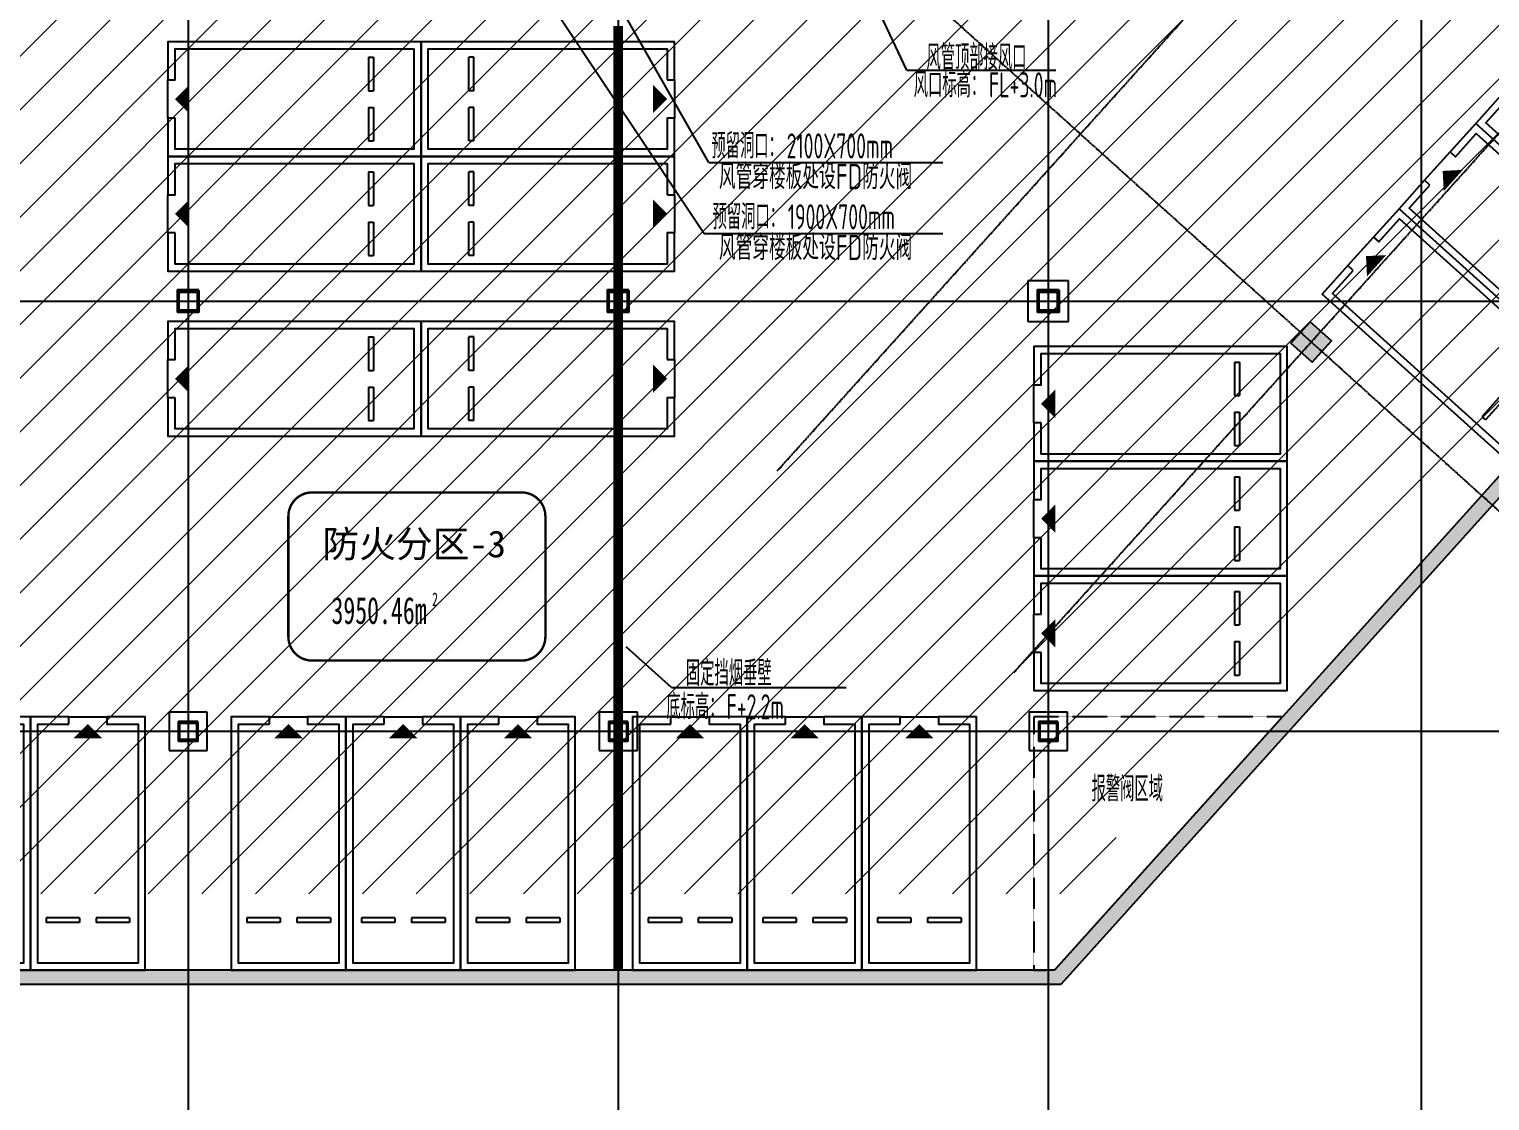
# Model space of a CAD drawing. Extents: x -20827274 to 1300756471, y -549375 to 3431892.
# Drawn here: x -34936 to -4369, y -383990 to -361574 of the extents above; entities that cross this region are included whole.
import ezdxf

# ---------------------------------------------------------------- set-up
doc = ezdxf.new("R2010")
doc.units = 0
doc.header["$LTSCALE"] = 10
for name, pattern in [('DASH', [0.35, 0.25, -0.1]), ('暖附图底图$0$DASH', [0.35, 0.25, -0.1]), ('暖附图底图$0$DOTE', [2.42, 2, -0.2, 0.02, -0.2])]:
    doc.linetypes.add(name, pattern=pattern)
for name, color, linetype in [('1-zs', 3, 'Continuous'), ('1-暖通标注', 4, 'Continuous'), ('1-标注暖通', 4, 'Continuous'), ('PUB_HATCH', 8, 'Continuous'), ('暖附图底图$0$0-绿', 8, 'Continuous'), ('暖附图底图$0$0-蓝', 8, 'Continuous'), ('暖附图底图$0$00-停车位', 8, 'Continuous'), ('暖附图底图$0$1-标注暖通', 8, 'Continuous'), ('暖附图底图$0$A-COLUMN', 8, 'Continuous'), ('暖附图底图$0$A-ROOM_NAME', 8, 'Continuous'), ('暖附图底图$0$A-WALL', 8, 'Continuous'), ('暖附图底图$0$DOTE', 8, 'Continuous'), ('暖附图底图$0$PUB_HATCH', 8, 'Continuous')]:
    doc.layers.add(name, color=color, linetype=linetype)
doc.layers.add('F-非人防区', color=105, linetype='Continuous', lineweight=15)
doc.layers.add('暖附图底图$0$钢柱', color=8, linetype='Continuous', lineweight=35)
doc.styles.add('8B2_02', font='tssdeng.shx', dxfattribs={"width": 0.6, "bigfont": 'TSSDCHN.shx'})
doc.styles.add('暖附图底图$0$8B2_02', font='tssdeng.shx', dxfattribs={"width": 0.6, "bigfont": 'TSSDCHN.shx'})
doc.styles.add('暖附图底图$0$黑体', font='simhei.ttf', dxfattribs={"width": 0.65})

# ---------------------------------------------------------------- blocks, each defined once
blk = doc.blocks.new('暖附图底图$0$车位2400x5300')
at = {"layer": '暖附图底图$0$00-停车位', "color": 251}
for p, q in [((-875, -1000), (-175, -1000)), ((-875, -1100), (-875, -1000)), ((-875, -1100), (-175, -1100)), ((-175, -1100), (-175, -1000)), ((175, -1000), (875, -1000)), ((175, -1100), (175, -1000)), ((175, -1100), (875, -1100)), ((875, -1100), (875, -1000)), ((400, -5300), (-400, -5300))]:
    blk.add_line(p, q, dxfattribs=at)
blk.add_lwpolyline([(400, -5150), (400, -5300), (1200, -5300), (1200, 0), (-1200, 0), (-1200, -5300), (-400, -5300), (-400, -5150), (-1050, -5150), (-1050, -150), (1050, -150), (1050, -5150), (400, -5150)], dxfattribs=at)
blk.add_lwpolyline([(0, -5150, 0, 600, 0), (0, -4850, 600, 600, 0)], format="xyseb", dxfattribs=at)
blk = doc.blocks.new('暖附图底图$0$A$C10817FE3')
at = {"layer": '暖附图底图$0$0-蓝', "color": 9, "linetype": '暖附图底图$0$DASH', "ltscale": 3, "const_width": 50}
blk.add_lwpolyline([(-136854, -212272), (-132475, -212272, 0.414214), (-131975, -211772), (-131975, -209253, 0.414214), (-132475, -208753), (-136854, -208753, 0.414214), (-137354, -209253), (-137354, -211772, 0.414214)], format="xyb", close=True, dxfattribs=at)
at = {"layer": '暖附图底图$0$0-绿', "color": 0, "linetype": '暖附图底图$0$DASH', "style": '暖附图底图$0$黑体'}
blk.add_text('防火分区-3', height=563.3, dxfattribs=at).set_placement((-136640, -210112))
at = {"layer": '暖附图底图$0$0-绿', "color": 0, "linetype": '暖附图底图$0$DASH', "style": '暖附图底图$0$黑体', "width": 0.65}
for s, height, p in [('2', 282, (-134346, -211129)), ('3950.46m', 563.3, (-136452, -211504))]:
    blk.add_text(s, height=height, dxfattribs=at).set_placement(p)
blk = doc.blocks.new('暖附图底图$0$A$C00330F2E')
at = {"layer": '暖附图底图$0$A-COLUMN'}
for p, q in [((58875, -191900), (58025, -191900)), ((58025, -191900), (58025, -192750)), ((58875, -192750), (58875, -191900)), ((58025, -192750), (58875, -192750)), ((40850, -200925), (40050, -200925)), ((40050, -200925), (40050, -201725)), ((40850, -201725), (40850, -200925)), ((49850, -200925), (49050, -200925)), ((49050, -200925), (49050, -201725)), ((49850, -201725), (49850, -200925)), ((58850, -200925), (58050, -200925)), ((58050, -200925), (58050, -201725)), ((58850, -201725), (58850, -200925)), ((40050, -201725), (40850, -201725)), ((49050, -201725), (49850, -201725)), ((58050, -201725), (58850, -201725))]:
    blk.add_line(p, q, dxfattribs=at)
at = {"layer": '暖附图底图$0$钢柱', "color": 4, "lineweight": 35}
for points in [[(40675, -192100), (40225, -192100), (40225, -192550), (40675, -192550)], [(40645, -192520), (40255, -192520), (40255, -192130), (40645, -192130)], [(49675, -192100), (49225, -192100), (49225, -192550), (49675, -192550)], [(49645, -192520), (49255, -192520), (49255, -192130), (49645, -192130)], [(58675, -192100), (58225, -192100), (58225, -192550), (58675, -192550)], [(58645, -192520), (58255, -192520), (58255, -192130), (58645, -192130)], [(40650, -201125), (40250, -201125), (40250, -201525), (40650, -201525)], [(49650, -201125), (49250, -201125), (49250, -201525), (49650, -201525)], [(58650, -201125), (58250, -201125), (58250, -201525), (58650, -201525)], [(40630, -201505), (40270, -201505), (40270, -201145), (40630, -201145)], [(49630, -201505), (49270, -201505), (49270, -201145), (49630, -201145)], [(58630, -201505), (58270, -201505), (58270, -201145), (58630, -201145)]]:
    blk.add_lwpolyline(points, close=True, dxfattribs=at)
blk = doc.blocks.new('_FZH')
blk.add_lwpolyline([(-0.5, -0.5), (0.5, -0.5), (0.5, 0.5), (-0.5, 0.5)], close=True)
at = {"layer": 'PUB_HATCH'}
blk.add_solid([(-0.5, -0.5), (0.5, -0.5), (-0.5, 0.5), (0.5, 0.5)], dxfattribs=at)
blk = doc.blocks.new('暖附图底图$0$AFSFCS')
at = {"layer": '暖附图底图$0$PUB_HATCH'}
for points in [[(13617.2, -351612.5), (13394.2, -351411.7), (-13481.7, -381260.4), (-13348.1, -381560.4)], [(-13348.1, -381560.4), (-13481.7, -381260.4), (-45208.6, -381260.4), (-45208.6, -381560.4)]]:
    blk.add_hatch(color=256, dxfattribs=at).paths.add_polyline_path(points)
at = {"linetype": '暖附图底图$0$DASH'}
blk.add_lwpolyline([(-13908.6, -375960.4), (-13908.6, -381260.4), (-13481.7, -381260.4), (-8709.5, -375960.4), (-13908.6, -375960.4)], dxfattribs=at)
at = {"layer": '暖附图底图$0$A-WALL'}
for p, q in [((13394.2, -351411.7), (-13481.7, -381260.4)), ((13617.2, -351612.5), (-13348.1, -381560.4)), ((-13481.7, -381260.4), (-45208.6, -381260.4)), ((-13348.1, -381560.4), (-45208.6, -381560.4))]:
    blk.add_line(p, q, dxfattribs=at)
at = {"layer": '暖附图底图$0$DOTE', "color": 16, "linetype": '暖附图底图$0$DOTE', "ltscale": 1.5}
for p, q in [((-31608.6, -155629.3), (-31608.6, -385768.2)), ((-22608.6, -155629.3), (-22608.6, -385768.2)), ((-13608.6, -155629.3), (-13608.6, -385768.2)), ((-113117.3, -367260.4), (10791.4, -367260.4)), ((-113117.3, -376260.4), (10791.4, -376260.4))]:
    blk.add_line(p, q, dxfattribs=at)
at = {"layer": '暖附图底图$0$DOTE', "color": 127, "linetype": '暖附图底图$0$DOTE', "ltscale": 1.5}
for p, q in [((-5808.6, -155629.3), (-5808.6, -385768.2)), ((-19282.2, -370815), (113456.9, -223393.3)), ((-14328.5, -375027.4), (118287.3, -227742.6)), ((-21660.3, -355911.5), (1978.9, -377196.2))]:
    blk.add_line(p, q, dxfattribs=at)
for name, p in [('暖附图底图$0$A$C10817FE3', (107841.4, -162510.4)), ('暖附图底图$0$A$C00330F2E', (-72058.6, -174935.4))]:
    blk.add_blockref(name, p)
at = {"layer": '暖附图底图$0$00-停车位'}
for p, rotation in [((-26733.6, -363035.4), 270), ((-26733.6, -363035.4), 90), ((78.5, -366200.3), 228.0000000141129), ((-1527.4, -367983.9), 228.0000000141129), ((-26733.6, -365435.4), 270), ((-26733.6, -365435.4), 90), ((-3133.3, -369767.4), 228.0000000141129), ((-26733.6, -368885.4), 270), ((-26733.6, -368885.4), 90), ((-8608.6, -369410.4), 270), ((-8608.6, -371810.4), 270), ((-8608.6, -374210.4), 270), ((-36108.6, -381260.4), 180), ((-33708.6, -381260.4), 180), ((-29508.6, -381260.4), 180), ((-27108.6, -381260.4), 180), ((-24708.6, -381260.4), 180), ((-21108.6, -381260.4), 180), ((-18708.6, -381260.4), 180), ((-16308.6, -381260.4), 180)]:
    blk.add_blockref('暖附图底图$0$车位2400x5300', p, dxfattribs=dict(at, rotation=rotation))
at = {"layer": '暖附图底图$0$A-COLUMN', "xscale": 600.0000000000256, "yscale": 600.0000000000256, "zscale": 600.0000000000256, "rotation": 47.99999999999824}
blk.add_blockref('_FZH', (-8105.6, -368116.2), dxfattribs=at)
at = {"layer": '暖附图底图$0$A-ROOM_NAME', "style": '暖附图底图$0$8B2_02', "width": 0.6}
blk.add_text('报警阀区域', height=525, dxfattribs=at).set_placement((-12703.4, -377728.3))
blk = doc.blocks.new('暖附图底图')
at = {"layer": '暖附图底图$0$1-标注暖通', "linetype": '暖附图底图$0$DASH'}
blk.add_blockref('暖附图底图$0$AFSFCS', (500000, 0), dxfattribs=at)

msp = doc.modelspace()

# ---------------------------------------------------------------- hatches: boundary and pattern name
at = {"layer": 'F-非人防区'}
h = msp.add_hatch(dxfattribs=at)
h.set_pattern_fill('ANSI31', color=8, scale=500)
h.set_pattern_definition([(45, (-67108.6, 126739.6), (-561.266, 561.266), [])])
edge = h.paths.add_edge_path()
edge.add_line((26041.4, -160910.4), (26041.4, -174910.4))
edge.add_line((26041.4, -174910.4), (44466.4, -174910.4))
edge.add_line((44466.4, -174910.4), (44466.4, -230535.4))
edge.add_line((44466.4, -230535.4), (29591.4, -230535.4))
edge.add_line((29591.4, -230535.4), (29591.4, -228585.4))
edge.add_line((29591.4, -228585.4), (32466.4, -228585.4))
edge.add_line((32466.4, -228585.4), (32466.4, -223185.4))
edge.add_line((32466.4, -223185.4), (6116.4, -223185.4))
edge.add_line((6116.4, -223185.4), (6116.4, -236210.4))
edge.add_line((6116.4, -236210.4), (5916.4, -236210.4))
edge.add_line((5916.4, -236210.4), (5921.1, -289912.2))
edge.add_line((5921.1, -289912.2), (35191.4, -289912.2))
edge.add_line((35191.4, -289912.2), (35191.4, -296310.4))
edge.add_line((35191.4, -296310.4), (35041.4, -296310.4))
edge.add_line((35041.4, -296310.4), (35041.4, -296910.4))
edge.add_line((35041.4, -296910.4), (35641.4, -296910.4))
edge.add_line((35641.4, -296910.4), (44736.4, -305099.6))
edge.add_line((44736.4, -305099.6), (22456.5, -329844))
edge.add_line((22456.5, -329844), (22456.5, -340006.4))
edge.add_line((22456.5, -340006.4), (-13248.1, -379660.4))
edge.add_line((-13248.1, -379660.4), (-90108.6, -379660.4))
edge.add_line((-90108.6, -379660.4), (-90108.6, -373660.4))
edge.add_line((-90108.6, -373660.4), (-91358.6, -373660.4))
edge.add_arc((-91358.6, -361660.4), 12000, 180, 270, ccw=False)
edge.add_line((-103358.6, -361660.4), (-103358.6, -333450.4))
edge.add_line((-103358.6, -333450.4), (-95358.6, -333436.6))
edge.add_line((-95358.6, -333436.6), (-95358.6, -160610.4))
edge.add_line((-95358.6, -160610.4), (-86333.4, -160610.4))
edge.add_line((-86333.4, -160610.4), (-86333.6, -149790))
edge.add_line((-86333.6, -149790), (-73433.4, -149790))
edge.add_line((-73433.4, -149790), (-73433.4, -160610.4))
edge.add_line((-73433.4, -160610.4), (26041.4, -160910.4))

# ---------------------------------------------------------------- linework, layer by layer
at = {"layer": '1-暖通标注'}
for p, q in [((-20711.5, -364363.8), (-26693.6, -353835.4, 4410)), ((-27033.6, -356510.4, -0.1), (-20809.8, -365845.9)), ((-20809.8, -365845.9), (-15814.4, -365845.9))]:
    msp.add_line(p, q, dxfattribs=at)
at = {"layer": '1-标注暖通'}
for p, q in [((-16570.7, -362431.4, -499.8), (-17288.1, -360902.8, 500)), ((-16570.7, -362431.4, -499.8), (-13448, -362431.4, -499.8)), ((-20711.5, -364363.8), (-15814.5, -364363.8)), ((-20711.5, -365845.9), (-16474.2, -365845.9)), ((-21497, -375341.5), (-22442.6, -374496.8)), ((-21497, -375341.5), (-17836.5, -375341.5))]:
    msp.add_line(p, q, dxfattribs=at)
at = {"layer": '1-标注暖通', "linetype": 'DASH', "const_width": 200}
msp.add_lwpolyline([(-22609.2, -361505.4), (-22610.4, -381260.4)], dxfattribs=at)

# ---------------------------------------------------------------- block references
at = {"layer": '1-zs'}
msp.add_blockref('暖附图底图', (-500000, 0), dxfattribs=at)

# ---------------------------------------------------------------- texts
at = {"layer": '1-暖通标注', "style": '8B2_02', "width": 0.7}
for p in [(-20501.4, -364920.2), (-20501.4, -366402.3)]:
    msp.add_text('风管穿楼板处设FD防火阀', height=525, dxfattribs=at).set_placement(p)
at = {"layer": '1-标注暖通', "style": '8B2_02', "width": 0.6}
for s, p in [('风管顶部接风口', (-16158.8, -362423.9, -499.8)), ('风口标高：', (-16425.4, -363000.6, -499.8)), ('FL+3.0m', (-14850.4, -363000.6, -499.8)), ('预留洞口：', (-20659.1, -364277.4)), ('2100X700mm', (-19084.1, -364277.4)), ('预留洞口：', (-20634.9, -365759.5)), ('1900X700mm', (-19059.9, -365759.5)), ('固定挡烟垂壁', (-21193.8, -375308.7)), ('底标高：', (-21602.4, -376009.2)), ('F+2.2m', (-20342.4, -376009.2))]:
    msp.add_text(s, height=525, dxfattribs=at).set_placement(p)

doc.saveas('drawing.dxf')
